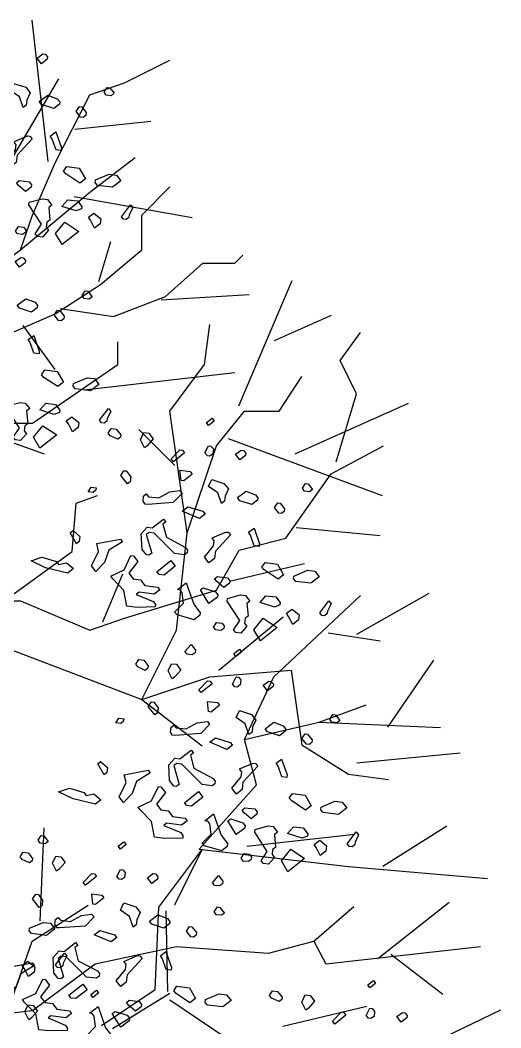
# Model space of a CAD drawing. Header units: millimetres. Extents: x 935 to 13922, y 3203 to 7816.
# Drawn here: x 5983.4 to 6042.1, y 4284.7 to 4407.9 of the extents above; entities that cross this region are included whole.
import ezdxf

# ---------------------------------------------------------------- set-up
doc = ezdxf.new("R2010")
doc.units = ezdxf.units.MM
doc.layers.add('ALBERI', color=104, linetype='Continuous')

msp = doc.modelspace()

# ---------------------------------------------------------------- linework, layer by layer
at = {"layer": 'ALBERI', "color": 104, "linetype": 'ByBlock'}
for p, q in [((5986.79, 4390.58), (5984.83, 4407.88)), ((5996.12, 4400.21), (6001.67, 4402.98)), ((5977.36, 4382.45), (5988.09, 4400.71)), ((5991.88, 4398.74), (5996.12, 4400.21)), ((5987.64, 4390.42), (5991.88, 4398.74)), ((5990.03, 4394.54), (5999.33, 4395.52)), ((5991.88, 4386.83), (5997.43, 4391.07)), ((5984.87, 4384.05), (5987.64, 4390.42)), ((5998.24, 4384.05), (6001.67, 4387.48)), ((5983.4, 4379.81), (5991.88, 4386.83)), ((5989.98, 4386.31), (6004.38, 4383.76)), ((5983.4, 4379.81), (5984.87, 4384.05)), ((5998.24, 4379.81), (5998.24, 4384.05)), ((5992.96, 4375.93), (5994.43, 4380.83)), ((5975.73, 4374.1), (5983.4, 4379.81)), ((5993.19, 4375.57), (5998.24, 4379.81)), ((6009.62, 4378.18), (6010.6, 4379.16)), ((6001.14, 4374.1), (6005.71, 4378.18)), ((6005.71, 4378.18), (6009.62, 4378.18)), ((6010.11, 4360.72), (6016.64, 4376.06)), ((5987.64, 4371.98), (5993.19, 4375.57)), ((5994.78, 4371.65), (6001.14, 4374.1)), ((6000.62, 4373.69), (6011.35, 4374.35)), ((5988.26, 4372.63), (5994.78, 4371.65)), ((5981.28, 4369.2), (5987.64, 4371.98)), ((6014.46, 4368.7), (6021.43, 4371.8)), ((5983.67, 4370.55), (5987.58, 4365.16)), ((6005.91, 4365.78), (6006.56, 4370.67)), ((6022.51, 4366.27), (6024.96, 4369.69)), ((5995.31, 4365.78), (5995.31, 4368.55)), ((6024.47, 4362.19), (6022.51, 4366.27)), ((5984.87, 4358.6), (5995.31, 4365.78)), ((5991.19, 4362.68), (6009.62, 4364.8)), ((6001.67, 4360.07), (6005.91, 4365.78)), ((6015.04, 4360.07), (6017.82, 4364.31)), ((6017, 4354.86), (6030.84, 4361.07)), ((6022.02, 4353.86), (6024.47, 4362.19)), ((6003.79, 4345.22), (6001.67, 4360.07)), ((6007.38, 4355.82), (6010.8, 4360.07)), ((6010.8, 4360.07), (6015.04, 4360.07)), ((5965.13, 4358.6), (5984.87, 4358.6)), ((5975.37, 4358.76), (5986.3, 4354.84)), ((6002.26, 4353.42), (5997.86, 4357.82)), ((6008.81, 4356.74), (6027.64, 4349.77)), ((6003.79, 4345.22), (6007.38, 4355.82)), ((6021.4, 4352.4), (6027.77, 4355.82)), ((6015.86, 4344.56), (6021.4, 4352.4)), ((5989.73, 4342.93), (5990.21, 4348.81)), ((5990.21, 4348.81), (5992.82, 4349.78)), ((6002.48, 4333.3), (6003.79, 4345.22)), ((6017.13, 4345.87), (6027.4, 4344.89)), ((6010.15, 4343.09), (6015.86, 4344.56)), ((5981.41, 4336.89), (5989.73, 4342.93)), ((6007.38, 4338.2), (6010.15, 4343.09)), ((6009.14, 4339.34), (6018.11, 4341.46)), ((5993.45, 4334.32), (5995.9, 4340.2)), ((5996.12, 4334.77), (6007.38, 4338.2)), ((6024.53, 4332.82), (6033.38, 4337.81)), ((5979.81, 4336.89), (5983.4, 4336.89)), ((5983.4, 4336.89), (5991.88, 4333.3)), ((6014.39, 4327.59), (6024.99, 4337.55)), ((5991.88, 4333.3), (5996.12, 4334.77)), ((6007.67, 4328.41), (6015.5, 4334.94)), ((5998.24, 4324.82), (6002.48, 4333.3)), ((6021.04, 4332.98), (6027.4, 4332)), ((5979.81, 4331.84), (5998.24, 4324.82)), ((6028.3, 4321.43), (6033.95, 4329.62)), ((6006.56, 4327.59), (6016.51, 4328.41)), ((6016.51, 4328.41), (6017.82, 4319.27)), ((5998.24, 4324.82), (6006.56, 4327.59)), ((6010.8, 4319.92), (6014.39, 4327.59)), ((5998.24, 4324.82), (6005.61, 4319.17)), ((6019.94, 4322.04), (6025.65, 4324.17)), ((6010.8, 4319.92), (6019.94, 4322.04)), ((6019.94, 4322.04), (6034.78, 4321.39)), ((6012.27, 4314.38), (6010.8, 4319.92)), ((6017.82, 4319.27), (6023.53, 4315.68)), ((6024.53, 4317.09), (6037.15, 4318.32)), ((6023.53, 4315.68), (6028.42, 4315.03)), ((6005.26, 4306.54), (6012.27, 4314.38)), ((6027.71, 4304.46), (6035.54, 4309.36)), ((5985.81, 4297.73), (5986.3, 4309.15)), ((6011.07, 4306.91), (6024.28, 4308.38)), ((6000.3, 4299.45), (6005.59, 4306.46)), ((6005.59, 4306.46), (6002.22, 4299.67)), ((6005.26, 4306.54), (6023.53, 4304.42)), ((6023.53, 4304.42), (6040.49, 4302.95)), ((5984.83, 4295.28), (5991.68, 4299.69)), ((5999.85, 4289.38), (6000.3, 4299.45)), ((6019.28, 4295.28), (6024.18, 4299.53)), ((6027.08, 4293.18), (6035.83, 4300.05)), ((6001.19, 4299), (6001.37, 4289.13)), ((5982.39, 4288.27), (5984.83, 4295.28)), ((5992.53, 4292.51), (6002.48, 4294.63)), ((6002.48, 4294.63), (6013.74, 4293.82)), ((6013.74, 4293.82), (6019.28, 4295.28)), ((6019.28, 4295.28), (6020.75, 4292.51)), ((6020.75, 4292.51), (6039.67, 4294.63)), ((6028.68, 4293.69), (6035.05, 4288.8)), ((5984.87, 4286.8), (5992.53, 4292.51)), ((5993.29, 4284.99), (5999.85, 4289.38)), ((5994.63, 4284.61), (6001.64, 4288.94)), ((6001.67, 4288.1), (6008.68, 4283.37)), ((6015.47, 4284.88), (6025.75, 4287.33)), ((6028.96, 4280.56), (6042.14, 4286.87))]:
    msp.add_line(p, q, dxfattribs=at)
at = {"layer": 'ALBERI', "color": 44, "linetype": 'ByBlock'}
msp.add_line((5973.61, 4285.49), (5984.87, 4286.8), dxfattribs=at)
at = {"layer": 'ALBERI', "color": 104}
for points in [[(5986.71, 4403.38), (5986.67, 4403.09), (5985.98, 4402.55), (5985.44, 4403.24), (5986.13, 4403.74), (5986.42, 4403.71), (5986.71, 4403.38)], [(5984.57, 4398.98), (5984.17, 4398.11), (5984.09, 4397.49), (5983.72, 4397.21), (5983.26, 4398.52), (5982.15, 4399.28), (5982.55, 4400.15), (5984.03, 4399.67), (5984.57, 4398.98)], [(5994.86, 4398.93), (5994.49, 4398.64), (5993.88, 4398.72), (5993.63, 4399.08), (5994, 4399.66), (5994.32, 4399.62), (5994.86, 4398.93)], [(5988.19, 4397.9), (5988.15, 4397.61), (5987.46, 4397.07), (5985.97, 4397.55), (5985.69, 4397.92), (5986.74, 4398.7), (5987.9, 4398.26), (5988.19, 4397.9)], [(5991.44, 4396.57), (5991.39, 4396.24), (5991.07, 4395.99), (5990.74, 4396.03), (5990.21, 4396.72), (5990.61, 4397.3), (5990.9, 4397.26), (5991.44, 4396.57)], [(5984.82, 4393.36), (5982.99, 4391.38), (5982.87, 4390.48), (5982.18, 4389.94), (5981.64, 4390.64), (5982.78, 4392.04), (5982.85, 4392.65), (5982.57, 4393.02), (5984.24, 4393.73), (5984.53, 4393.69), (5984.82, 4393.36)], [(5988.35, 4391.96), (5987.74, 4392.03), (5987.28, 4393.34), (5987.03, 4393.7), (5987.72, 4394.21), (5988.4, 4392.28), (5988.35, 4391.96)], [(5991.33, 4388.49), (5990.64, 4387.95), (5988.95, 4389.09), (5988.66, 4389.42), (5989.06, 4389.99), (5990.58, 4389.8), (5991.33, 4388.49)], [(5984.73, 4387.75), (5984.7, 4387.46), (5984, 4386.92), (5983.14, 4387.65), (5982.89, 4387.98), (5983.22, 4388.27), (5984.45, 4388.11), (5984.73, 4387.75)], [(5995.68, 4388.24), (5994.66, 4387.45), (5992.81, 4387.68), (5992.52, 4388.01), (5992.57, 4388.34), (5994.24, 4389.04), (5995.14, 4388.93), (5995.68, 4388.24)], [(5987.21, 4385.26), (5986.85, 4384.98), (5986.98, 4383.42), (5986.62, 4383.17), (5986.54, 4382.55), (5986.83, 4382.19), (5986.1, 4381.36), (5985.48, 4381.44), (5985.19, 4381.77), (5985.96, 4382.92), (5984.42, 4385.28), (5984.46, 4385.61), (5986.06, 4386.03), (5986.68, 4385.96), (5987.21, 4385.26)], [(5990.91, 4385.09), (5990.87, 4384.8), (5990.21, 4384.55), (5988.44, 4385.11), (5989.17, 4385.93), (5990.37, 4385.78), (5990.91, 4385.09)], [(5996.69, 4384.07), (5996.65, 4383.74), (5996.33, 4383.49), (5996, 4383.53), (5995.75, 4383.85), (5996.85, 4385.3), (5997.13, 4384.93), (5996.69, 4384.07)], [(5993.14, 4382.97), (5992.44, 4382.43), (5991.94, 4383.42), (5991.7, 4383.78), (5992.38, 4384.28), (5993.21, 4383.59), (5993.14, 4382.97)], [(5984.04, 4382.25), (5984, 4381.92), (5983.64, 4381.67), (5983.02, 4381.75), (5982.77, 4382.08), (5983.14, 4382.65), (5983.75, 4382.58), (5984.04, 4382.25)], [(5988.48, 4380.43), (5987.69, 4381.78), (5988.83, 4383.18), (5990.52, 4382.05), (5988.48, 4380.43)], [(5984.01, 4378.49), (5983.98, 4378.2), (5983.29, 4377.67), (5982.75, 4378.36), (5983.44, 4378.86), (5983.73, 4378.82), (5984.01, 4378.49)], [(5992.16, 4374.04), (5991.8, 4373.76), (5991.18, 4373.84), (5990.93, 4374.2), (5991.3, 4374.78), (5991.63, 4374.74), (5992.16, 4374.04)], [(5985.49, 4373.01), (5985.45, 4372.72), (5984.76, 4372.19), (5983.28, 4372.67), (5982.99, 4373.03), (5984.05, 4373.82), (5985.21, 4373.38), (5985.49, 4373.01)], [(5988.74, 4371.68), (5988.7, 4371.36), (5988.37, 4371.1), (5988.05, 4371.15), (5987.51, 4371.84), (5987.91, 4372.41), (5988.2, 4372.38), (5988.74, 4371.68)], [(5985.66, 4367.07), (5985.04, 4367.15), (5984.58, 4368.46), (5984.34, 4368.82), (5985.02, 4369.32), (5985.7, 4367.4), (5985.66, 4367.07)], [(5988.64, 4363.61), (5987.95, 4363.07), (5986.25, 4364.2), (5985.96, 4364.53), (5986.37, 4365.11), (5987.89, 4364.92), (5988.64, 4363.61)], [(5992.98, 4363.35), (5991.96, 4362.56), (5990.12, 4362.8), (5989.83, 4363.13), (5989.87, 4363.45), (5991.54, 4364.16), (5992.45, 4364.05), (5992.98, 4363.35)], [(5984.52, 4360.38), (5984.15, 4360.1), (5984.29, 4358.53), (5983.92, 4358.29), (5983.85, 4357.67), (5984.13, 4357.3), (5983.4, 4356.48), (5982.79, 4356.55), (5982.5, 4356.89), (5983.27, 4358.04), (5981.73, 4360.4), (5981.77, 4360.73), (5983.37, 4361.15), (5983.98, 4361.07), (5984.52, 4360.38)], [(5988.21, 4360.21), (5988.17, 4359.92), (5987.52, 4359.67), (5985.75, 4360.22), (5986.48, 4361.05), (5987.67, 4360.9), (5988.21, 4360.21)], [(5994, 4359.18), (5993.96, 4358.86), (5993.63, 4358.6), (5993.31, 4358.64), (5993.05, 4358.97), (5994.16, 4360.41), (5994.44, 4360.05), (5994, 4359.18)], [(5990.44, 4358.09), (5989.75, 4357.55), (5989.25, 4358.53), (5989, 4358.89), (5989.69, 4359.4), (5990.52, 4358.7), (5990.44, 4358.09)], [(5985.78, 4355.55), (5985, 4356.9), (5986.13, 4358.3), (5987.83, 4357.17), (5985.78, 4355.55)], [(6003.46, 4354.98), (6002.11, 4353.9), (6001.82, 4354.23), (6002.88, 4355.35), (6003.21, 4355.31), (6003.46, 4354.98)], [(6006.98, 4355.46), (6006.9, 4354.84), (6006.54, 4354.59), (6006.25, 4354.63), (6005.96, 4354.96), (6006.4, 4355.82), (6006.69, 4355.79), (6006.98, 4355.46)], [(6010.96, 4354.95), (6010.92, 4354.66), (6010.23, 4354.13), (6009.69, 4354.82), (6010.38, 4355.32), (6010.67, 4355.28), (6010.96, 4354.95)], [(5996.88, 4352.06), (5996.8, 4351.45), (5996.48, 4351.2), (5995.65, 4352.22), (5996.05, 4352.79), (5996.34, 4352.76), (5996.88, 4352.06)], [(6004.38, 4352.37), (6003.36, 4351.54), (6003.03, 4351.58), (6002.9, 4352.85), (6004.13, 4352.69), (6004.38, 4352.37)], [(6008.82, 4350.56), (6008.42, 4349.69), (6008.34, 4349.07), (6007.97, 4348.79), (6007.51, 4350.1), (6006.4, 4350.86), (6006.8, 4351.73), (6008.28, 4351.25), (6008.82, 4350.56)], [(6019.11, 4350.51), (6018.74, 4350.22), (6018.12, 4350.3), (6017.88, 4350.66), (6018.24, 4351.24), (6018.57, 4351.2), (6019.11, 4350.51)], [(5992.63, 4350.43), (5992.3, 4350.14), (5991.68, 4350.22), (5992.05, 4350.8), (5992.67, 4350.72), (5992.63, 4350.43)], [(6002.07, 4348.91), (5998.95, 4348.68), (5998.63, 4348.72), (5998.38, 4349.08), (5998.45, 4349.7), (5998.78, 4349.95), (5999.07, 4349.62), (6000.3, 4349.46), (6001.64, 4350.21), (6002.88, 4350.39), (6003.16, 4350.02), (6002.07, 4348.91)], [(6012.43, 4349.47), (6012.4, 4349.18), (6011.7, 4348.65), (6010.22, 4349.13), (6009.94, 4349.5), (6010.99, 4350.28), (6012.15, 4349.84), (6012.43, 4349.47)], [(6015.68, 4348.14), (6015.64, 4347.82), (6015.32, 4347.57), (6014.99, 4347.61), (6014.45, 4348.3), (6014.86, 4348.87), (6015.15, 4348.84), (6015.68, 4348.14)], [(6005.97, 4347.5), (6005.28, 4346.96), (6003.18, 4347.85), (6003.88, 4348.39), (6005.68, 4347.83), (6005.97, 4347.5)], [(6000.82, 4346.27), (6001.24, 4344.68), (6003.58, 4343.42), (6003.83, 4343.1), (6003.79, 4342.77), (6003.47, 4342.52), (6002.24, 4342.68), (5999.76, 4345.16), (5999.14, 4345.24), (5998.78, 4344.99), (5999.45, 4342.7), (5999.08, 4342.45), (5998.79, 4342.49), (5998.26, 4343.18), (5998.16, 4345.06), (5998.89, 4345.89), (5999.51, 4345.81), (6000.89, 4346.89), (6001.18, 4346.56), (6000.82, 4346.27)], [(5990.59, 4344.15), (5990.26, 4343.86), (5989.47, 4345.21), (5989.84, 4345.49), (5990.66, 4344.76), (5990.59, 4344.15)], [(6009.07, 4344.94), (6007.24, 4342.96), (6007.12, 4342.06), (6006.43, 4341.52), (6005.89, 4342.21), (6007.02, 4343.61), (6007.1, 4344.23), (6006.82, 4344.6), (6008.49, 4345.3), (6008.78, 4345.27), (6009.07, 4344.94)], [(6012.6, 4343.53), (6011.99, 4343.61), (6011.53, 4344.92), (6011.28, 4345.28), (6011.97, 4345.78), (6012.64, 4343.86), (6012.6, 4343.53)], [(5994.2, 4343.07), (5993.68, 4341.59), (5992.62, 4340.47), (5992.08, 4341.16), (5992.93, 4342.93), (5992.72, 4343.88), (5995.62, 4344.43), (5995.87, 4344.1), (5994.2, 4343.07)], [(5988.06, 4341.34), (5989.01, 4341.55), (5989.87, 4340.82), (5989.18, 4340.28), (5986.46, 4340.92), (5984.7, 4341.77), (5986.01, 4342.23), (5987.78, 4341.71), (5988.06, 4341.34)], [(5997.74, 4341.7), (5996.64, 4340.26), (5997.18, 4339.57), (5998.08, 4339.45), (5998.62, 4338.76), (6000.17, 4338.56), (6000.43, 4338.24), (5999.73, 4337.7), (5997.89, 4337.93), (5997.56, 4337.68), (5999.62, 4336.79), (5999.9, 4336.43), (5999.87, 4336.14), (5997.65, 4336.09), (5996.42, 4336.24), (5996.04, 4338.16), (5994.68, 4339.59), (5994.43, 4339.91), (5996.06, 4340.66), (5996.91, 4342.43), (5997.2, 4342.39), (5997.74, 4341.7)], [(6000.95, 4340.04), (6000.37, 4340.12), (6000.08, 4340.45), (6001.8, 4341.81), (6002.33, 4341.12), (6000.95, 4340.04)], [(6015.58, 4340.07), (6014.89, 4339.53), (6013.19, 4340.67), (6012.91, 4341), (6013.31, 4341.57), (6014.83, 4341.38), (6015.58, 4340.07)], [(6019.92, 4339.82), (6018.91, 4339.03), (6017.06, 4339.26), (6016.77, 4339.59), (6016.81, 4339.91), (6018.48, 4340.62), (6019.39, 4340.51), (6019.92, 4339.82)], [(6005.37, 4335.44), (6005.33, 4335.12), (6004.63, 4334.58), (6002.54, 4335.17), (6002.25, 4335.51), (6003.35, 4336.62), (6003.18, 4337.89), (6002.92, 4338.21), (6002.6, 4338.26), (6003.66, 4339.08), (6004.58, 4336.46), (6005.37, 4335.44)], [(6008.98, 4339.32), (6008.94, 4339.03), (6008.25, 4338.5), (6007.39, 4339.23), (6007.14, 4339.56), (6007.47, 4339.85), (6008.7, 4339.69), (6008.98, 4339.32)], [(6007.52, 4337.63), (6007.48, 4337.34), (6006.43, 4336.56), (6005.39, 4338.23), (6005.75, 4338.48), (6007.23, 4338), (6007.52, 4337.63)], [(6011.46, 4336.84), (6011.09, 4336.56), (6011.23, 4335), (6010.87, 4334.75), (6010.79, 4334.13), (6011.07, 4333.77), (6010.34, 4332.94), (6009.73, 4333.02), (6009.44, 4333.35), (6010.21, 4334.5), (6008.67, 4336.86), (6008.71, 4337.19), (6010.31, 4337.61), (6010.92, 4337.53), (6011.46, 4336.84)], [(6015.15, 4336.67), (6015.12, 4336.38), (6014.46, 4336.13), (6012.69, 4336.69), (6013.42, 4337.51), (6014.62, 4337.36), (6015.15, 4336.67)], [(6020.94, 4335.64), (6020.9, 4335.32), (6020.57, 4335.06), (6020.25, 4335.11), (6020, 4335.43), (6021.1, 4336.87), (6021.38, 4336.51), (6020.94, 4335.64)], [(6017.38, 4334.55), (6016.69, 4334.01), (6016.19, 4334.99), (6015.94, 4335.36), (6016.63, 4335.86), (6017.46, 4335.16), (6017.38, 4334.55)], [(6008.29, 4333.82), (6008.25, 4333.5), (6007.88, 4333.25), (6007.27, 4333.33), (6007.02, 4333.65), (6007.38, 4334.23), (6008, 4334.15), (6008.29, 4333.82)], [(6012.73, 4332.01), (6011.94, 4333.36), (6013.07, 4334.76), (6014.77, 4333.63), (6012.73, 4332.01)], [(6004.74, 4330.52), (6004.38, 4330.27), (6003.8, 4330.35), (6003.51, 4330.68), (6004.25, 4331.54), (6004.79, 4330.85), (6004.74, 4330.52)], [(6006.83, 4326.74), (6005.48, 4325.66), (6005.19, 4325.99), (6006.25, 4327.1), (6006.58, 4327.06), (6006.83, 4326.74)], [(6010.34, 4327.21), (6010.27, 4326.6), (6009.9, 4326.35), (6009.61, 4326.38), (6009.33, 4326.71), (6009.77, 4327.58), (6010.05, 4327.54), (6010.34, 4327.21)], [(6014.32, 4326.71), (6014.29, 4326.42), (6013.59, 4325.88), (6013.06, 4326.57), (6013.75, 4327.08), (6014.03, 4327.04), (6014.32, 4326.71)], [(6000.25, 4323.82), (6000.17, 4323.2), (5999.84, 4322.95), (5999.02, 4323.97), (5999.42, 4324.55), (5999.71, 4324.51), (6000.25, 4323.82)], [(6007.75, 4324.12), (6006.72, 4323.29), (6006.4, 4323.34), (6006.26, 4324.6), (6007.49, 4324.45), (6007.75, 4324.12)], [(6012.19, 4322.31), (6011.78, 4321.44), (6011.71, 4320.83), (6011.34, 4320.54), (6010.88, 4321.85), (6009.76, 4322.62), (6010.17, 4323.48), (6011.65, 4323), (6012.19, 4322.31)], [(6022.47, 4322.26), (6022.11, 4321.98), (6021.49, 4322.05), (6021.24, 4322.42), (6021.61, 4322.99), (6021.94, 4322.95), (6022.47, 4322.26)], [(5996, 4322.19), (5995.67, 4321.9), (5995.05, 4321.97), (5995.42, 4322.55), (5996.03, 4322.48), (5996, 4322.19)], [(6005.44, 4320.66), (6002.32, 4320.43), (6001.99, 4320.47), (6001.74, 4320.84), (6001.82, 4321.45), (6002.15, 4321.7), (6002.44, 4321.37), (6003.67, 4321.22), (6005.01, 4321.97), (6006.25, 4322.14), (6006.53, 4321.77), (6005.44, 4320.66)], [(6015.8, 4321.23), (6015.76, 4320.94), (6015.07, 4320.4), (6013.59, 4320.88), (6013.3, 4321.25), (6014.36, 4322.04), (6015.52, 4321.6), (6015.8, 4321.23)], [(6019.05, 4319.9), (6019.01, 4319.57), (6018.68, 4319.32), (6018.36, 4319.36), (6017.82, 4320.05), (6018.22, 4320.63), (6018.51, 4320.59), (6019.05, 4319.9)], [(6009.34, 4319.25), (6008.65, 4318.71), (6006.55, 4319.6), (6007.24, 4320.14), (6009.05, 4319.58), (6009.34, 4319.25)], [(6004.18, 4318.03), (6004.61, 4316.43), (6006.95, 4315.18), (6007.2, 4314.85), (6007.16, 4314.53), (6006.83, 4314.27), (6005.6, 4314.43), (6003.12, 4316.91), (6002.51, 4316.99), (6002.15, 4316.74), (6002.81, 4314.45), (6002.45, 4314.2), (6002.16, 4314.24), (6001.62, 4314.93), (6001.53, 4316.82), (6002.26, 4317.65), (6002.88, 4317.57), (6004.26, 4318.64), (6004.55, 4318.31), (6004.18, 4318.03)], [(5993.95, 4315.9), (5993.62, 4315.61), (5992.84, 4316.96), (5993.2, 4317.25), (5994.03, 4316.52), (5993.95, 4315.9)], [(6012.43, 4316.69), (6010.6, 4314.72), (6010.49, 4313.81), (6009.8, 4313.27), (6009.26, 4313.97), (6010.39, 4315.37), (6010.47, 4315.98), (6010.18, 4316.35), (6011.85, 4317.06), (6012.14, 4317.02), (6012.43, 4316.69)], [(6015.97, 4315.29), (6015.35, 4315.37), (6014.89, 4316.67), (6014.65, 4317.04), (6015.33, 4317.54), (6016.01, 4315.61), (6015.97, 4315.29)], [(5997.57, 4314.82), (5997.05, 4313.34), (5995.99, 4312.23), (5995.45, 4312.92), (5996.3, 4314.69), (5996.09, 4315.63), (5998.99, 4316.18), (5999.24, 4315.86), (5997.57, 4314.82)], [(5991.43, 4313.1), (5992.38, 4313.31), (5993.24, 4312.57), (5992.55, 4312.04), (5989.83, 4312.67), (5988.06, 4313.52), (5989.37, 4313.98), (5991.15, 4313.46), (5991.43, 4313.1)], [(6001.11, 4313.45), (6000.01, 4312.01), (6000.54, 4311.32), (6001.45, 4311.2), (6001.98, 4310.51), (6003.54, 4310.32), (6003.79, 4309.99), (6003.1, 4309.45), (6001.26, 4309.69), (6000.93, 4309.43), (6002.99, 4308.55), (6003.27, 4308.18), (6003.23, 4307.89), (6001.02, 4307.84), (5999.79, 4308), (5999.41, 4309.92), (5998.05, 4311.34), (5997.79, 4311.67), (5999.43, 4312.42), (6000.28, 4314.18), (6000.57, 4314.15), (6001.11, 4313.45)], [(6004.32, 4311.8), (6003.74, 4311.87), (6003.45, 4312.2), (6005.16, 4313.57), (6005.7, 4312.87), (6004.32, 4311.8)], [(6018.95, 4311.82), (6018.26, 4311.29), (6016.56, 4312.42), (6016.27, 4312.75), (6016.68, 4313.32), (6018.2, 4313.13), (6018.95, 4311.82)], [(6023.29, 4311.57), (6022.27, 4310.78), (6020.43, 4311.01), (6020.14, 4311.34), (6020.18, 4311.67), (6021.85, 4312.38), (6022.75, 4312.26), (6023.29, 4311.57)], [(6008.73, 4307.2), (6008.69, 4306.87), (6008, 4306.33), (6005.91, 4306.93), (6005.62, 4307.26), (6006.71, 4308.37), (6006.54, 4309.64), (6006.29, 4309.97), (6005.96, 4310.01), (6007.02, 4310.83), (6007.94, 4308.22), (6008.73, 4307.2)], [(6012.35, 4311.08), (6012.31, 4310.79), (6011.62, 4310.25), (6010.76, 4310.98), (6010.5, 4311.31), (6010.83, 4311.6), (6012.06, 4311.44), (6012.35, 4311.08)], [(6010.89, 4309.39), (6010.85, 4309.1), (6009.79, 4308.31), (6008.76, 4309.99), (6009.12, 4310.24), (6010.6, 4309.75), (6010.89, 4309.39)], [(6014.83, 4308.6), (6014.46, 4308.31), (6014.6, 4306.75), (6014.23, 4306.5), (6014.16, 4305.89), (6014.44, 4305.52), (6013.71, 4304.69), (6013.1, 4304.77), (6012.81, 4305.1), (6013.58, 4306.25), (6012.04, 4308.62), (6012.08, 4308.94), (6013.68, 4309.37), (6014.29, 4309.29), (6014.83, 4308.6)], [(5986.78, 4307.46), (5986.41, 4307.18), (5985.79, 4307.26), (5985.55, 4307.62), (5985.91, 4308.2), (5986.24, 4308.16), (5986.78, 4307.46)], [(6018.52, 4308.42), (6018.48, 4308.13), (6017.83, 4307.89), (6016.06, 4308.44), (6016.79, 4309.27), (6017.98, 4309.12), (6018.52, 4308.42)], [(6024.31, 4307.4), (6024.27, 4307.07), (6023.94, 4306.82), (6023.62, 4306.86), (6023.36, 4307.19), (6024.46, 4308.63), (6024.75, 4308.26), (6024.31, 4307.4)], [(6020.75, 4306.3), (6020.06, 4305.77), (6019.56, 4306.75), (6019.31, 4307.11), (6020, 4307.61), (6020.83, 4306.92), (6020.75, 4306.3)], [(6011.65, 4305.58), (6011.61, 4305.25), (6011.25, 4305), (6010.64, 4305.08), (6010.38, 4305.41), (6010.75, 4305.99), (6011.37, 4305.91), (6011.65, 4305.58)], [(6016.09, 4303.77), (6015.31, 4305.12), (6016.44, 4306.52), (6018.14, 4305.38), (6016.09, 4303.77)], [(5992.68, 4303.2), (5991.33, 4302.12), (5991.05, 4302.45), (5992.11, 4303.57), (5992.43, 4303.52), (5992.68, 4303.2)], [(5996.2, 4303.67), (5996.12, 4303.06), (5995.76, 4302.81), (5995.47, 4302.85), (5995.18, 4303.18), (5995.62, 4304.04), (5995.91, 4304), (5996.2, 4303.67)], [(6000.18, 4303.17), (6000.14, 4302.88), (5999.45, 4302.34), (5998.91, 4303.04), (5999.6, 4303.54), (5999.89, 4303.5), (6000.18, 4303.17)], [(6008.11, 4302.28), (6007.75, 4302.03), (6007.17, 4302.1), (6006.88, 4302.43), (6007.62, 4303.29), (6008.15, 4302.6), (6008.11, 4302.28)], [(5986.1, 4300.28), (5986.03, 4299.66), (5985.7, 4299.41), (5984.87, 4300.44), (5985.28, 4301.01), (5985.57, 4300.97), (5986.1, 4300.28)], [(5993.6, 4300.58), (5992.58, 4299.76), (5992.25, 4299.8), (5992.12, 4301.06), (5993.35, 4300.91), (5993.6, 4300.58)], [(5998.04, 4298.77), (5997.64, 4297.9), (5997.56, 4297.29), (5997.19, 4297), (5996.74, 4298.31), (5995.62, 4299.08), (5996.02, 4299.95), (5997.51, 4299.46), (5998.04, 4298.77)], [(6008.33, 4298.72), (6007.96, 4298.44), (6007.35, 4298.51), (6007.1, 4298.88), (6007.47, 4299.46), (6007.79, 4299.41), (6008.33, 4298.72)], [(5991.29, 4297.12), (5988.17, 4296.89), (5987.85, 4296.93), (5987.6, 4297.3), (5987.68, 4297.91), (5988, 4298.16), (5988.29, 4297.83), (5989.52, 4297.68), (5990.87, 4298.43), (5992.1, 4298.6), (5992.39, 4298.24), (5991.29, 4297.12)], [(6001.66, 4297.69), (6001.62, 4297.4), (6000.93, 4296.86), (5999.44, 4297.34), (5999.16, 4297.71), (6000.21, 4298.5), (6001.37, 4298.06), (6001.66, 4297.69)], [(5987.59, 4296.77), (5986.58, 4295.98), (5984.73, 4296.22), (5984.44, 4296.55), (5984.48, 4296.87), (5986.15, 4297.58), (5987.06, 4297.47), (5987.59, 4296.77)], [(6004.91, 4296.36), (6004.87, 4296.03), (6004.54, 4295.78), (6004.21, 4295.82), (6003.68, 4296.52), (6004.08, 4297.09), (6004.37, 4297.05), (6004.91, 4296.36)], [(5995.19, 4295.71), (5994.5, 4295.18), (5992.41, 4296.06), (5993.1, 4296.6), (5994.9, 4296.04), (5995.19, 4295.71)], [(5990.04, 4294.49), (5990.46, 4292.89), (5992.8, 4291.64), (5993.06, 4291.31), (5993.02, 4290.99), (5992.69, 4290.74), (5991.46, 4290.89), (5988.98, 4293.37), (5988.36, 4293.45), (5988, 4293.2), (5988.67, 4290.91), (5988.31, 4290.66), (5988.02, 4290.7), (5987.48, 4291.39), (5987.39, 4293.28), (5988.12, 4294.11), (5988.73, 4294.03), (5990.12, 4295.1), (5990.41, 4294.77), (5990.04, 4294.49)], [(5988.61, 4292.6), (5988.57, 4292.28), (5988.24, 4292.02), (5987.92, 4292.06), (5987.67, 4292.39), (5988.77, 4293.83), (5989.05, 4293.47), (5988.61, 4292.6)], [(5998.29, 4293.15), (5996.46, 4291.18), (5996.34, 4290.27), (5995.65, 4289.74), (5995.11, 4290.43), (5996.25, 4291.83), (5996.32, 4292.45), (5996.04, 4292.81), (5997.71, 4293.52), (5998, 4293.48), (5998.29, 4293.15)], [(6001.82, 4291.75), (6001.21, 4291.83), (6000.75, 4293.14), (6000.5, 4293.5), (6001.19, 4294), (6001.87, 4292.08), (6001.82, 4291.75)], [(5983.42, 4291.28), (5982.9, 4289.8), (5981.84, 4288.69), (5981.31, 4289.38), (5982.16, 4291.15), (5981.94, 4292.09), (5984.84, 4292.65), (5985.1, 4292.32), (5983.42, 4291.28)], [(5985.05, 4291.51), (5984.36, 4290.97), (5983.86, 4291.95), (5983.61, 4292.31), (5984.3, 4292.82), (5985.13, 4292.12), (5985.05, 4291.51)], [(5986.96, 4289.92), (5985.86, 4288.47), (5986.4, 4287.78), (5987.3, 4287.67), (5987.84, 4286.97), (5989.4, 4286.78), (5989.65, 4286.45), (5988.96, 4285.91), (5987.11, 4286.15), (5986.79, 4285.89), (5988.84, 4285.01), (5989.13, 4284.64), (5989.09, 4284.35), (5986.88, 4284.3), (5985.65, 4284.46), (5985.27, 4286.38), (5983.9, 4287.8), (5983.65, 4288.13), (5985.29, 4288.88), (5986.14, 4290.64), (5986.42, 4290.61), (5986.96, 4289.92)], [(5990.17, 4288.26), (5989.59, 4288.33), (5989.3, 4288.66), (5991.02, 4290.03), (5991.56, 4289.33), (5990.17, 4288.26)], [(6004.81, 4288.29), (6004.11, 4287.75), (6002.42, 4288.88), (6002.13, 4289.21), (6002.53, 4289.79), (6004.05, 4289.59), (6004.81, 4288.29)], [(6009.15, 4288.03), (6008.13, 4287.24), (6006.28, 4287.47), (6005.99, 4287.8), (6006.04, 4288.13), (6007.71, 4288.84), (6008.61, 4288.72), (6009.15, 4288.03)], [(5994.59, 4283.66), (5994.55, 4283.33), (5993.86, 4282.79), (5991.76, 4283.39), (5991.47, 4283.72), (5992.57, 4284.83), (5992.4, 4286.1), (5992.15, 4286.43), (5991.82, 4286.47), (5992.88, 4287.29), (5993.8, 4284.68), (5994.59, 4283.66)], [(5998.2, 4287.54), (5998.17, 4287.25), (5997.48, 4286.71), (5996.61, 4287.45), (5996.36, 4287.77), (5996.69, 4288.06), (5997.92, 4287.91), (5998.2, 4287.54)], [(5996.74, 4285.85), (5996.7, 4285.56), (5995.65, 4284.77), (5994.61, 4286.45), (5994.97, 4286.7), (5996.46, 4286.22), (5996.74, 4285.85)], [(6023.19, 4286.23), (6021.84, 4285.15), (6021.55, 4285.48), (6022.61, 4286.6), (6022.94, 4286.56), (6023.19, 4286.23)], [(6026.7, 4286.7), (6026.63, 4286.09), (6026.26, 4285.84), (6025.97, 4285.88), (6025.69, 4286.21), (6026.13, 4287.07), (6026.41, 4287.04), (6026.7, 4286.7)], [(6030.68, 4286.2), (6030.65, 4285.91), (6029.95, 4285.37), (6029.42, 4286.07), (6030.11, 4286.57), (6030.39, 4286.53), (6030.68, 4286.2)]]:
    msp.add_lwpolyline(points, dxfattribs=at)
at = {"layer": 'ALBERI', "color": 251}
for points in [[(6006.38, 4358.33), (6006.13, 4358.69), (6006.83, 4359.23), (6007.08, 4358.86), (6006.38, 4358.33)], [(5995.65, 4357.18), (5995.61, 4356.89), (5995.29, 4356.64), (5994.38, 4357.05), (5994.13, 4357.37), (5994.5, 4357.95), (5995.11, 4357.87), (5995.65, 4357.18)], [(5999.63, 4356.68), (5998.9, 4355.85), (5998.58, 4355.6), (5998.08, 4356.58), (5998.48, 4357.45), (5999.09, 4357.37), (5999.63, 4356.68)], [(6009.75, 4330.08), (6009.5, 4330.44), (6010.19, 4330.98), (6010.44, 4330.62), (6009.75, 4330.08)], [(5999.02, 4328.94), (5998.98, 4328.65), (5998.66, 4328.39), (5997.75, 4328.8), (5997.5, 4329.13), (5997.87, 4329.71), (5998.48, 4329.63), (5999.02, 4328.94)], [(6003, 4328.43), (6002.27, 4327.61), (6001.94, 4327.35), (6001.44, 4328.34), (6001.85, 4329.2), (6002.46, 4329.13), (6003, 4328.43)], [(5995.61, 4306.54), (5995.36, 4306.9), (5996.05, 4307.44), (5996.3, 4307.08), (5995.61, 4306.54)], [(5984.87, 4305.4), (5984.84, 4305.11), (5984.51, 4304.86), (5983.61, 4305.26), (5983.35, 4305.59), (5983.72, 4306.17), (5984.34, 4306.09), (5984.87, 4305.4)], [(5988.85, 4304.89), (5988.13, 4304.07), (5987.8, 4303.82), (5987.3, 4304.8), (5987.7, 4305.67), (5988.32, 4305.59), (5988.85, 4304.89)], [(6026.11, 4289.57), (6025.86, 4289.94), (6026.55, 4290.47), (6026.8, 4290.11), (6026.11, 4289.57)], [(5992.24, 4288.38), (5991.99, 4288.75), (5992.68, 4289.28), (5992.93, 4288.92), (5992.24, 4288.38)], [(6015.38, 4288.43), (6015.34, 4288.14), (6015.02, 4287.89), (6014.11, 4288.3), (6013.86, 4288.62), (6014.23, 4289.2), (6014.84, 4289.12), (6015.38, 4288.43)], [(6019.36, 4287.93), (6018.63, 4287.1), (6018.3, 4286.85), (6017.8, 4287.83), (6018.21, 4288.7), (6018.82, 4288.62), (6019.36, 4287.93)], [(5985.49, 4286.74), (5984.76, 4285.91), (5984.43, 4285.66), (5983.93, 4286.64), (5984.33, 4287.51), (5984.95, 4287.43), (5985.49, 4286.74)]]:
    msp.add_lwpolyline(points, dxfattribs=at)

doc.saveas('drawing.dxf')
